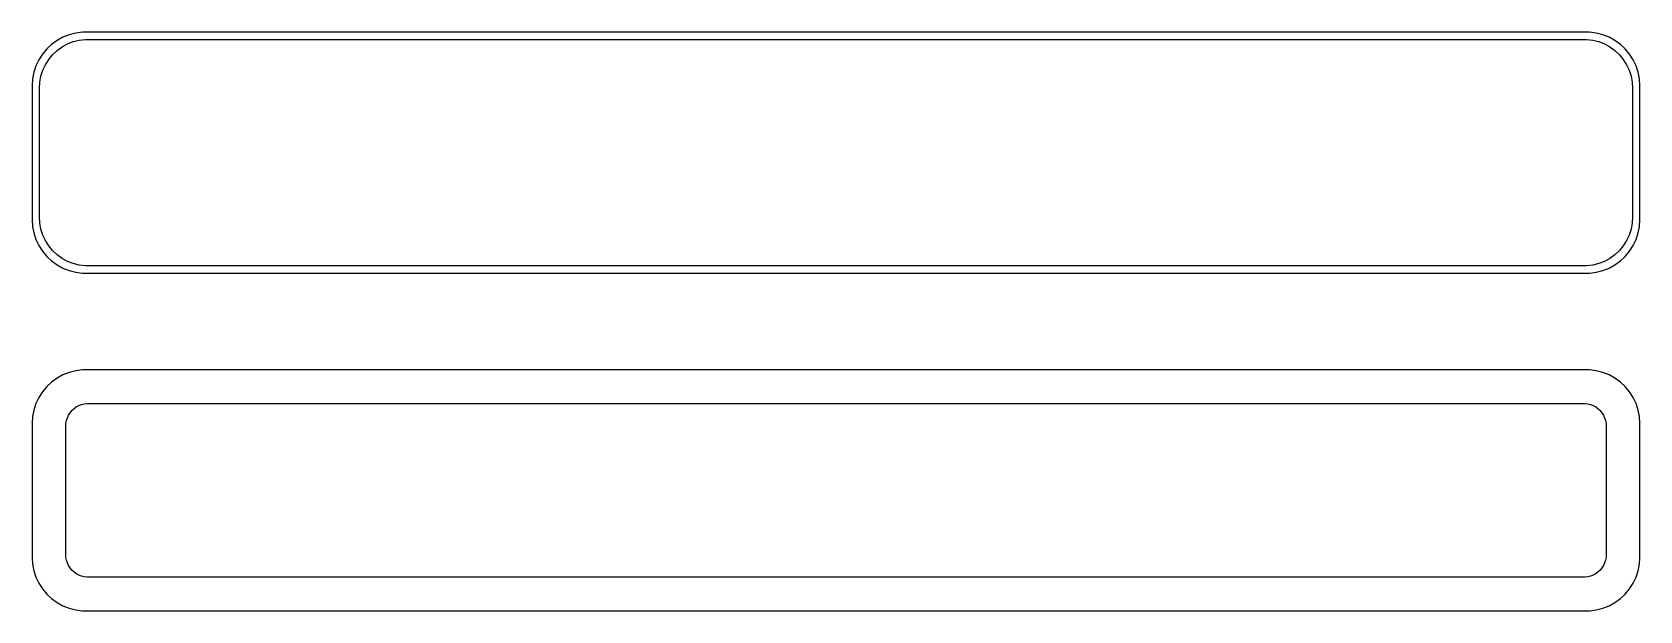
# Model space of a CAD drawing. Header units: metres. Extents: x -75 to 75, y 52 to 106.
import ezdxf

# ---------------------------------------------------------------- set-up
doc = ezdxf.new("R2010")
doc.units = ezdxf.units.M

msp = doc.modelspace()

# ---------------------------------------------------------------- linework, layer by layer
for p, q in [((-72.1289, 105.274), (-72.6791, 104.972)), ((-71.5451, 105.505), (-72.1289, 105.274)), ((-70.9369, 105.661), (-71.5451, 105.505)), ((-70.3139, 105.74), (-70.9369, 105.661)), ((-70.6079, 104.997), (-70.0375, 105.069)), ((70.3139, 105.74), (-70.3139, 105.74)), ((-70.0375, 105.069), (70.0375, 105.069)), ((70.0375, 105.069), (70.6079, 104.997)), ((70.9369, 105.661), (70.3139, 105.74)), ((71.5451, 105.505), (70.9369, 105.661)), ((72.1289, 105.274), (71.5451, 105.505)), ((72.6791, 104.972), (72.1289, 105.274)), ((-74.0451, 103.689), (-74.3815, 103.159)), ((-73.6448, 104.173), (-74.0451, 103.689)), ((-73.1871, 104.603), (-73.6448, 104.173)), ((-73.454, 103.191), (-73.0875, 103.634)), ((-72.6791, 104.972), (-73.1871, 104.603)), ((-73.0875, 103.634), (-72.6684, 104.028)), ((-72.6684, 104.028), (-72.2032, 104.366)), ((-72.2032, 104.366), (-71.6994, 104.643)), ((-71.6994, 104.643), (-71.1648, 104.854)), ((-71.1648, 104.854), (-70.6079, 104.997)), ((70.6079, 104.997), (71.1648, 104.854)), ((71.1648, 104.854), (71.6994, 104.643)), ((71.6994, 104.643), (72.2032, 104.366)), ((72.2032, 104.366), (72.6684, 104.028)), ((72.6684, 104.028), (73.0875, 103.634)), ((73.1871, 104.603), (72.6791, 104.972)), ((73.0875, 103.634), (73.454, 103.191)), ((73.6448, 104.173), (73.1871, 104.603)), ((74.0451, 103.689), (73.6448, 104.173)), ((74.3815, 103.159), (74.0451, 103.689)), ((-74.6489, 102.591), (-74.8429, 101.993)), ((-74.3815, 103.159), (-74.6489, 102.591)), ((-74.1846, 101.639), (-74.0069, 102.185)), ((-74.0069, 102.185), (-73.7621, 102.706)), ((-73.7621, 102.706), (-73.454, 103.191)), ((73.454, 103.191), (73.7621, 102.706)), ((73.7621, 102.706), (74.0069, 102.185)), ((74.0069, 102.185), (74.1846, 101.639)), ((74.6489, 102.591), (74.3815, 103.159)), ((74.8429, 101.993), (74.6489, 102.591)), ((-74.9606, 101.377), (-75, 100.75)), ((-75, 100.75), (-75, 88.25)), ((-74.8429, 101.993), (-74.9606, 101.377)), ((-74.3284, 100.5), (-74.2923, 101.074)), ((-74.3284, 88.5), (-74.3284, 100.5)), ((-74.2923, 101.074), (-74.1846, 101.639)), ((74.1846, 101.639), (74.2923, 101.074)), ((74.2923, 101.074), (74.3284, 100.5)), ((74.3284, 100.5), (74.3284, 88.5)), ((74.9606, 101.377), (74.8429, 101.993)), ((75, 100.75), (74.9606, 101.377)), ((75, 88.25), (75, 100.75)), ((-74.2923, 87.9262), (-74.3284, 88.5)), ((74.3284, 88.5), (74.2923, 87.9262)), ((-75, 88.25), (-74.9606, 87.6233)), ((-74.9606, 87.6233), (-74.8429, 87.0066)), ((-74.8429, 87.0066), (-74.6489, 86.4094)), ((-74.1846, 87.3614), (-74.2923, 87.9262)), ((-74.0069, 86.8146), (-74.1846, 87.3614)), ((74.1846, 87.3614), (74.0069, 86.8146)), ((74.2923, 87.9262), (74.1846, 87.3614)), ((74.6489, 86.4094), (74.8429, 87.0066)), ((74.8429, 87.0066), (74.9606, 87.6233)), ((74.9606, 87.6233), (75, 88.25)), ((-74.6489, 86.4094), (-74.3815, 85.8412)), ((-74.3815, 85.8412), (-74.0451, 85.3111)), ((-73.7621, 86.2943), (-74.0069, 86.8146)), ((-73.454, 85.8089), (-73.7621, 86.2943)), ((-73.0875, 85.3658), (-73.454, 85.8089)), ((73.454, 85.8089), (73.0875, 85.3658)), ((73.7621, 86.2943), (73.454, 85.8089)), ((74.0069, 86.8146), (73.7621, 86.2943)), ((74.0451, 85.3111), (74.3815, 85.8412)), ((74.3815, 85.8412), (74.6489, 86.4094)), ((-74.0451, 85.3111), (-73.6448, 84.8273)), ((-73.6448, 84.8273), (-73.1871, 84.3974)), ((-73.1871, 84.3974), (-72.6791, 84.0284)), ((-72.6684, 84.9723), (-73.0875, 85.3658)), ((-72.6791, 84.0284), (-72.1289, 83.7259)), ((-72.2032, 84.6343), (-72.6684, 84.9723)), ((-71.6994, 84.3573), (-72.2032, 84.6343)), ((-71.1648, 84.1456), (-71.6994, 84.3573)), ((-70.6079, 84.0027), (-71.1648, 84.1456)), ((-70.0375, 83.9306), (-70.6079, 84.0027)), ((70.6079, 84.0027), (70.0375, 83.9306)), ((71.1648, 84.1456), (70.6079, 84.0027)), ((71.6994, 84.3573), (71.1648, 84.1456)), ((72.2032, 84.6343), (71.6994, 84.3573)), ((72.1289, 83.7259), (72.6791, 84.0284)), ((72.6684, 84.9723), (72.2032, 84.6343)), ((73.0875, 85.3658), (72.6684, 84.9723)), ((72.6791, 84.0284), (73.1871, 84.3974)), ((73.1871, 84.3974), (73.6448, 84.8273)), ((73.6448, 84.8273), (74.0451, 85.3111)), ((-72.1289, 83.7259), (-71.5451, 83.4947)), ((-71.5451, 83.4947), (-70.9369, 83.3386)), ((-70.9369, 83.3386), (-70.3139, 83.2599)), ((-70.3139, 83.2599), (70.3139, 83.2599)), ((70.0375, 83.9306), (-70.0375, 83.9306)), ((70.3139, 83.2599), (70.9369, 83.3386)), ((70.9369, 83.3386), (71.5451, 83.4947)), ((71.5451, 83.4947), (72.1289, 83.7259)), ((-72.1289, 73.7741), (-72.6791, 73.4716)), ((-71.5451, 74.0053), (-72.1289, 73.7741)), ((-70.9369, 74.1614), (-71.5451, 74.0053)), ((-70.3139, 74.2401), (-70.9369, 74.1614)), ((70.3139, 74.2401), (-70.3139, 74.2401)), ((70.9369, 74.1614), (70.3139, 74.2401)), ((71.5451, 74.0053), (70.9369, 74.1614)), ((72.1289, 73.7741), (71.5451, 74.0053)), ((72.6791, 73.4716), (72.1289, 73.7741)), ((-74.0451, 72.1889), (-74.3815, 71.6588)), ((-73.6448, 72.6727), (-74.0451, 72.1889)), ((-73.1871, 73.1026), (-73.6448, 72.6727)), ((-72.6791, 73.4716), (-73.1871, 73.1026)), ((73.1871, 73.1026), (72.6791, 73.4716)), ((73.6448, 72.6727), (73.1871, 73.1026)), ((74.0451, 72.1889), (73.6448, 72.6727)), ((74.3815, 71.6588), (74.0451, 72.1889)), ((-74.6489, 71.0906), (-74.8429, 70.4934)), ((-74.3815, 71.6588), (-74.6489, 71.0906)), ((-71.2879, 70.4441), (-71.0947, 70.6255)), ((-71.0947, 70.6255), (-70.8804, 70.7812)), ((-70.8804, 70.7812), (-70.6482, 70.9088)), ((-70.6482, 70.9088), (-70.4019, 71.0064)), ((-70.4019, 71.0064), (-70.1453, 71.0723)), ((-70.1453, 71.0723), (-69.8825, 71.1055)), ((-69.8825, 71.1055), (69.8825, 71.1055)), ((69.8825, 71.1055), (70.1453, 71.0723)), ((70.1453, 71.0723), (70.4019, 71.0064)), ((70.4019, 71.0064), (70.6482, 70.9088)), ((70.6482, 70.9088), (70.8804, 70.7812)), ((70.8804, 70.7812), (71.0947, 70.6255)), ((71.0947, 70.6255), (71.2879, 70.4441)), ((74.6489, 71.0906), (74.3815, 71.6588)), ((74.8429, 70.4934), (74.6489, 71.0906)), ((-74.9606, 69.8767), (-75, 69.25)), ((-75, 69.25), (-75, 56.75)), ((-74.8429, 70.4934), (-74.9606, 69.8767)), ((-71.8596, 69), (-71.843, 69.2644)), ((-71.8596, 57), (-71.8596, 69)), ((-71.843, 69.2644), (-71.7934, 69.5246)), ((-71.7934, 69.5246), (-71.7115, 69.7766)), ((-71.7115, 69.7766), (-71.5987, 70.0163)), ((-71.5987, 70.0163), (-71.4567, 70.24)), ((-71.4567, 70.24), (-71.2879, 70.4441)), ((71.2879, 70.4441), (71.4567, 70.24)), ((71.4567, 70.24), (71.5987, 70.0163)), ((71.5987, 70.0163), (71.7115, 69.7766)), ((71.7115, 69.7766), (71.7934, 69.5246)), ((71.7934, 69.5246), (71.843, 69.2644)), ((71.843, 69.2644), (71.8596, 69)), ((71.8596, 69), (71.8596, 57)), ((74.9606, 69.8767), (74.8429, 70.4934)), ((75, 69.25), (74.9606, 69.8767)), ((75, 56.75), (75, 69.25)), ((-71.843, 56.7356), (-71.8596, 57)), ((71.8596, 57), (71.843, 56.7356)), ((-75, 56.75), (-74.9606, 56.1233)), ((-74.9606, 56.1233), (-74.8429, 55.5066)), ((-74.8429, 55.5066), (-74.6489, 54.9094)), ((-71.7934, 56.4754), (-71.843, 56.7356)), ((-71.7115, 56.2234), (-71.7934, 56.4754)), ((-71.5987, 55.9837), (-71.7115, 56.2234)), ((-71.4567, 55.76), (-71.5987, 55.9837)), ((-71.2879, 55.5559), (-71.4567, 55.76)), ((-71.0947, 55.3745), (-71.2879, 55.5559)), ((71.2879, 55.5559), (71.0947, 55.3745)), ((71.4567, 55.76), (71.2879, 55.5559)), ((71.5987, 55.9837), (71.4567, 55.76)), ((71.7115, 56.2234), (71.5987, 55.9837)), ((71.7934, 56.4754), (71.7115, 56.2234)), ((71.843, 56.7356), (71.7934, 56.4754)), ((74.6489, 54.9094), (74.8429, 55.5066)), ((74.8429, 55.5066), (74.9606, 56.1233)), ((74.9606, 56.1233), (75, 56.75)), ((-74.6489, 54.9094), (-74.3815, 54.3412)), ((-74.3815, 54.3412), (-74.0451, 53.8111)), ((-70.8804, 55.2188), (-71.0947, 55.3745)), ((-70.6482, 55.0912), (-70.8804, 55.2188)), ((-70.4019, 54.9936), (-70.6482, 55.0912)), ((-70.1453, 54.9277), (-70.4019, 54.9936)), ((-69.8825, 54.8945), (-70.1453, 54.9277)), ((69.8825, 54.8945), (-69.8825, 54.8945)), ((70.1453, 54.9277), (69.8825, 54.8945)), ((70.4019, 54.9936), (70.1453, 54.9277)), ((70.6482, 55.0912), (70.4019, 54.9936)), ((70.8804, 55.2188), (70.6482, 55.0912)), ((71.0947, 55.3745), (70.8804, 55.2188)), ((74.0451, 53.8111), (74.3815, 54.3412)), ((74.3815, 54.3412), (74.6489, 54.9094)), ((-74.0451, 53.8111), (-73.6448, 53.3273)), ((-73.6448, 53.3273), (-73.1871, 52.8974)), ((-73.1871, 52.8974), (-72.6791, 52.5284)), ((-72.6791, 52.5284), (-72.1289, 52.2259)), ((72.1289, 52.2259), (72.6791, 52.5284)), ((72.6791, 52.5284), (73.1871, 52.8974)), ((73.1871, 52.8974), (73.6448, 53.3273)), ((73.6448, 53.3273), (74.0451, 53.8111)), ((-72.1289, 52.2259), (-71.5451, 51.9947)), ((-71.5451, 51.9947), (-70.9369, 51.8386)), ((-70.9369, 51.8386), (-70.3139, 51.7599)), ((-70.3139, 51.7599), (70.3139, 51.7599)), ((70.3139, 51.7599), (70.9369, 51.8386)), ((70.9369, 51.8386), (71.5451, 51.9947)), ((71.5451, 51.9947), (72.1289, 52.2259))]:
    msp.add_line(p, q)

doc.saveas('drawing.dxf')
